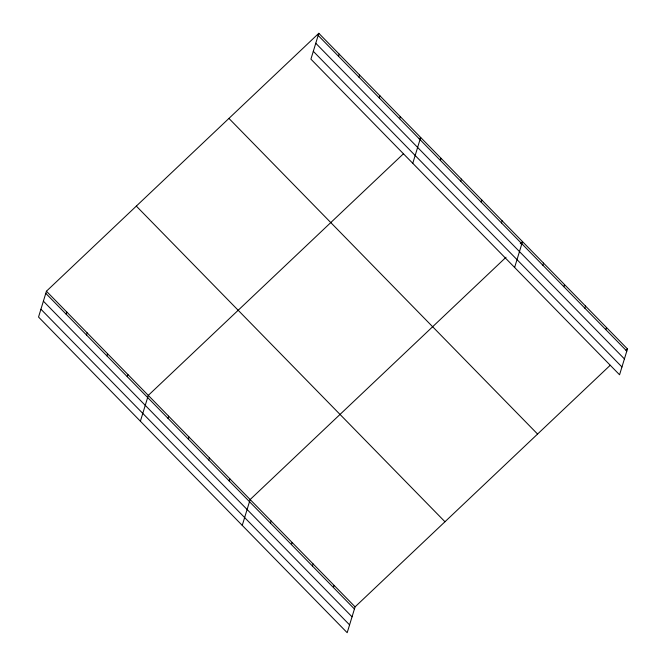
<?xml version="1.0" encoding="UTF-8"?>
<svg xmlns="http://www.w3.org/2000/svg" width="666" height="666" viewBox="0 0 666 666"><rect width="100%" height="100%" fill="white"/><g stroke="black" fill="none" stroke-linecap="round" stroke-linejoin="round"><path stroke-width="1" d="M318.814 33.3L310.914 59.141L619.563 374.783L627.464 348.951L318.814 33.3L46.437 291.217L38.536 317.049L347.186 632.7L355.086 606.859L610.231 365.259M66.159 314.185L66.808 312.046M86.53 335.015L87.179 332.875M106.901 355.852L107.551 353.713M127.264 376.681L127.922 374.542M140.393 421.22L148.293 395.379L403.438 153.779M168.007 418.348L168.665 416.208M188.378 439.185L189.036 437.046M208.749 460.015L209.407 457.875M338.528 56.269L339.185 54.129M229.121 480.852L229.778 478.704M358.899 77.106L359.557 74.967M242.249 525.382L250.15 499.542L506.043 257.234M379.27 97.935L379.928 95.796M270.479 523.143L271.137 521.003M399.642 118.773L400.299 116.633M291.467 544.605L292.124 542.465M412.77 163.303L420.671 137.462L419.172 138.886M312.454 566.075L313.112 563.936M440.384 160.439L441.042 158.3M333.441 587.537L334.099 585.397M460.755 181.269L461.405 179.129M481.127 202.098L481.776 199.958M501.498 222.935L502.147 220.796M514.618 267.466L522.519 241.625L520.271 243.756M542.857 265.235L543.506 263.095M563.844 286.696L564.493 284.557M584.831 308.158L585.481 306.019M605.819 329.62L606.476 327.481M625.965 350.366L627.464 348.951M318.157 35.44L626.806 351.09M315.767 43.257L624.417 358.907M313.303 51.315L621.952 366.966M228.929 118.415L537.579 434.057M136.322 206.102L444.971 521.753M46.437 291.217L355.086 606.859M45.788 293.356L354.429 608.999M43.398 301.174L352.039 616.824M40.934 309.232L349.575 624.883"/></g></svg>
